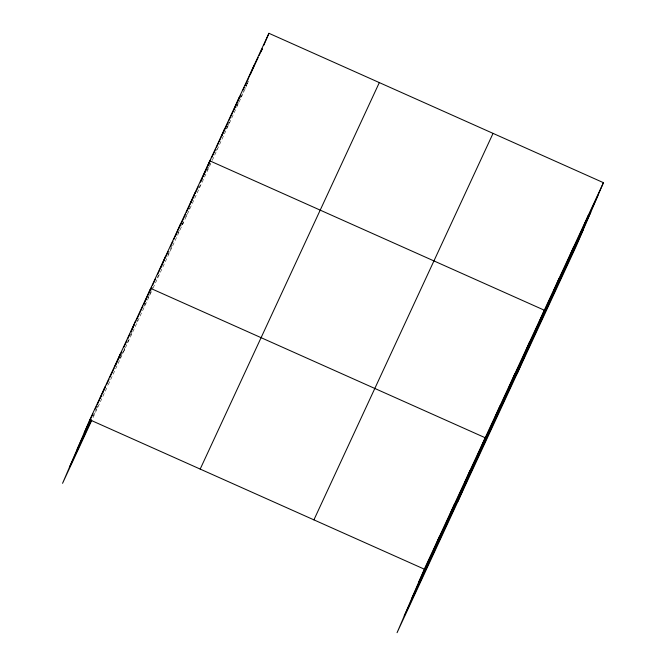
<?xml version="1.0" encoding="UTF-8"?>
<svg xmlns="http://www.w3.org/2000/svg" width="666" height="666" viewBox="0 0 666 666"><rect width="100%" height="100%" fill="white"/><g stroke="black" fill="none" stroke-linecap="round" stroke-linejoin="round"><path stroke-width="0.5" stroke-dasharray="3.33 2.5" d="M123.468 351.923L125.066 348.21M127.447 342.64L128.646 339.851M131.801 332.492L130.636 335.206L131.935 332.392M182.584 224.384L183.383 222.527M185.772 216.958L186.963 214.169M188.953 209.524L189.752 207.667M245.288 88.486L212.146 160.614M245.679 87.554L246.878 84.773M247.277 83.841L248.468 81.052M93.223 415.934L96.262 409.357M96.703 408.425L98.002 405.602M119.755 358.674L121.062 355.86M121.495 354.92L124.542 348.351M136.721 322.078L137.587 320.204M144.106 306.135L145.413 303.321M148.019 297.694L149.326 294.88M149.758 293.947L151.065 291.134M151.498 290.193L152.805 287.379M157.151 278.005L158.45 275.191M168.015 254.562L171.928 246.12M178.013 232.992L179.321 230.178M181.493 225.483L182.792 222.677M198.876 187.979L201.049 183.283M207.134 170.155L210.181 163.595M216.267 150.466L217.133 148.585M226.265 128.896L227.564 126.082M228.005 125.141L230.178 120.454M237.129 105.444L238.436 102.639M240.609 97.944L243.648 91.384M246.262 85.756L247.561 82.942M93.015 417.624L107.809 385.714M108.242 384.773L151.723 290.967M153.03 288.153L210.839 163.428"/><path stroke-width="1" d="M603.438 182.675L424.3 569.155L397.061 632.7L576.198 246.212L603.438 182.675L268.939 33.3L89.802 419.788L62.562 483.325L91.708 420.437M105.028 386.938L99.892 398.909L101.673 395.138M115.118 366.059L120.255 354.087M131.135 331.368L135.481 321.237M143.981 304.062L144.78 302.206L143.873 304.096M159.957 269.389L165.484 256.493M180.261 224.609L175.133 236.588L176.906 232.817M189.91 204.703L195.038 192.724M201.107 181.16L202.306 178.38M203.097 176.523L209.823 160.839L544.322 310.214L517.082 373.751M219.072 141.85L224.6 128.954M239.377 97.069L233.849 109.965L236.896 103.397M249.026 77.156L254.154 65.185M261.022 51.765L262.213 48.976M263.803 45.271L268.939 33.3M433.999 549.2L439.527 536.305M449.225 516.35L454.753 503.454M464.452 483.499L469.98 470.604M457.975 501.298L485.206 437.753L150.707 288.378L145.18 301.273L146.92 297.527M494.455 418.764L499.983 405.869M509.232 386.879L514.76 373.984M524.017 354.995L529.545 342.099M553.571 291.225L559.099 278.33M568.348 259.34L573.876 246.445M583.133 227.447L588.661 214.56M84.274 432.684L92.974 413.911M95.146 409.215L96.453 406.402M97.319 404.52L99.5 399.833M102.547 393.256L105.586 386.688M106.46 384.815L109.066 379.179M109.94 377.306L114.286 367.915M115.16 366.042L121.687 351.964M123.859 347.269L126.906 340.701M127.772 338.819L129.953 334.124M131.26 331.31L134.299 324.742M136.48 320.046L143.007 305.969M149.092 292.832L151.698 287.213M152.564 285.331L155.611 278.771M157.784 274.084L159.524 270.329M160.389 268.456L164.302 260.015M165.176 258.133L168.215 251.573M170.388 246.886L172.994 241.259M173.868 239.385L174.733 237.504M179.079 228.13L185.606 214.061M186.472 212.188L189.519 205.619M190.384 203.746L194.297 195.304M195.163 193.431L198.21 186.863M200.383 182.176L206.901 168.107M207.775 166.234L210.814 159.665M211.68 157.792L215.593 149.351M216.467 147.477L218.639 142.79M221.678 136.222L228.205 122.153M229.071 120.28L233.416 110.906M237.762 101.523L240.809 94.963M242.982 90.268L244.28 87.454M245.155 85.581L248.634 78.08M250.366 74.326L258.192 57.451M259.066 55.569L262.104 49.009M77.106 449.392L90.593 420.296M69.73 466.616L91.483 419.688M200.183 469.08L379.32 82.592M313.911 519.863L493.048 133.383M418.772 582.051L597.91 195.563M411.605 598.767L590.75 212.279M404.229 615.983L583.366 229.504M89.802 419.788L424.3 569.155"/></g></svg>
